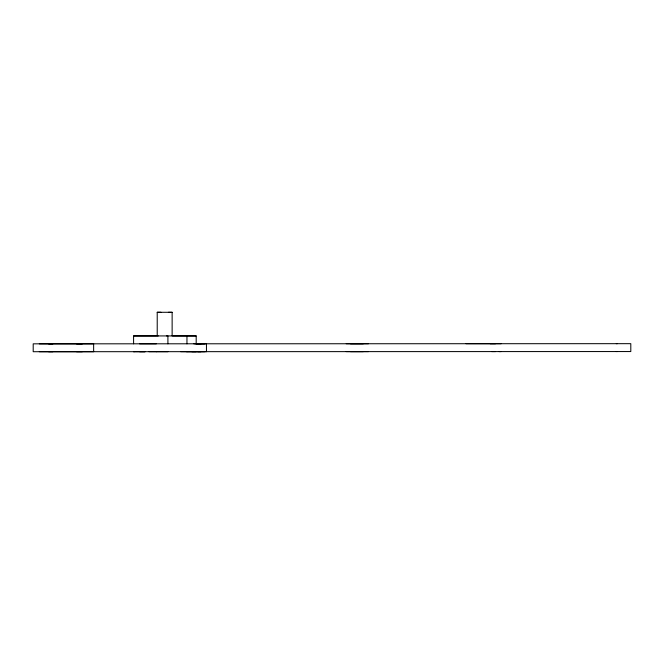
<?xml version="1.0" encoding="UTF-8"?>
<svg xmlns="http://www.w3.org/2000/svg" width="664" height="664" viewBox="0 0 664 664"><rect width="100%" height="100%" fill="white"/><g stroke="black" fill="none" stroke-linecap="round" stroke-linejoin="round"><path stroke-width="1" d="M158.223 335.926L157.219 335.926L157.219 312.287L160.954 312.287M172.134 335.926L172.134 312.296L157.219 312.287M186.957 351.696L180.708 351.679M133.588 343.811L133.588 335.926L156.521 335.926M48.621 343.827L52.896 343.819M48.621 351.704L52.896 351.696M134.236 351.679L133.588 351.688L145.175 351.688L139.606 351.696M156.521 351.679L148.919 351.679M172.134 312.296L168.407 312.296M166.606 335.926L196.187 335.926L196.187 343.803M195.797 343.794L204.686 343.786M350.476 343.761L368.454 343.744M204.686 351.663L186.708 351.679L200.893 351.688M350.476 351.638L368.454 351.621M133.588 335.926L167.909 335.934L167.909 343.811M172.831 335.926L196.187 335.926M139.606 343.811L156.322 343.811M465.995 343.695L495.51 343.711M39.325 343.836L630.8 343.67L630.8 351.546L39.325 351.712M193.83 343.803L200.893 343.803M616.316 343.67L617.304 343.67M491.692 351.588L495.51 351.588M156.322 351.688L167.909 351.696M616.316 351.555L617.304 351.555M490.198 343.703L501.137 343.711M346.243 343.736L363.316 343.744M197.814 343.803L206.462 343.803L206.462 351.688L197.814 351.679M499.145 351.588L501.137 351.588M346.243 351.613L363.316 351.621M196.187 351.688L191.863 351.679M76.534 343.819L82.344 343.827M76.534 351.696L82.344 351.704M186.957 335.942L186.957 343.819M93.641 343.827L33.2 343.827L33.2 351.712L93.641 351.712L93.641 343.827"/></g></svg>
